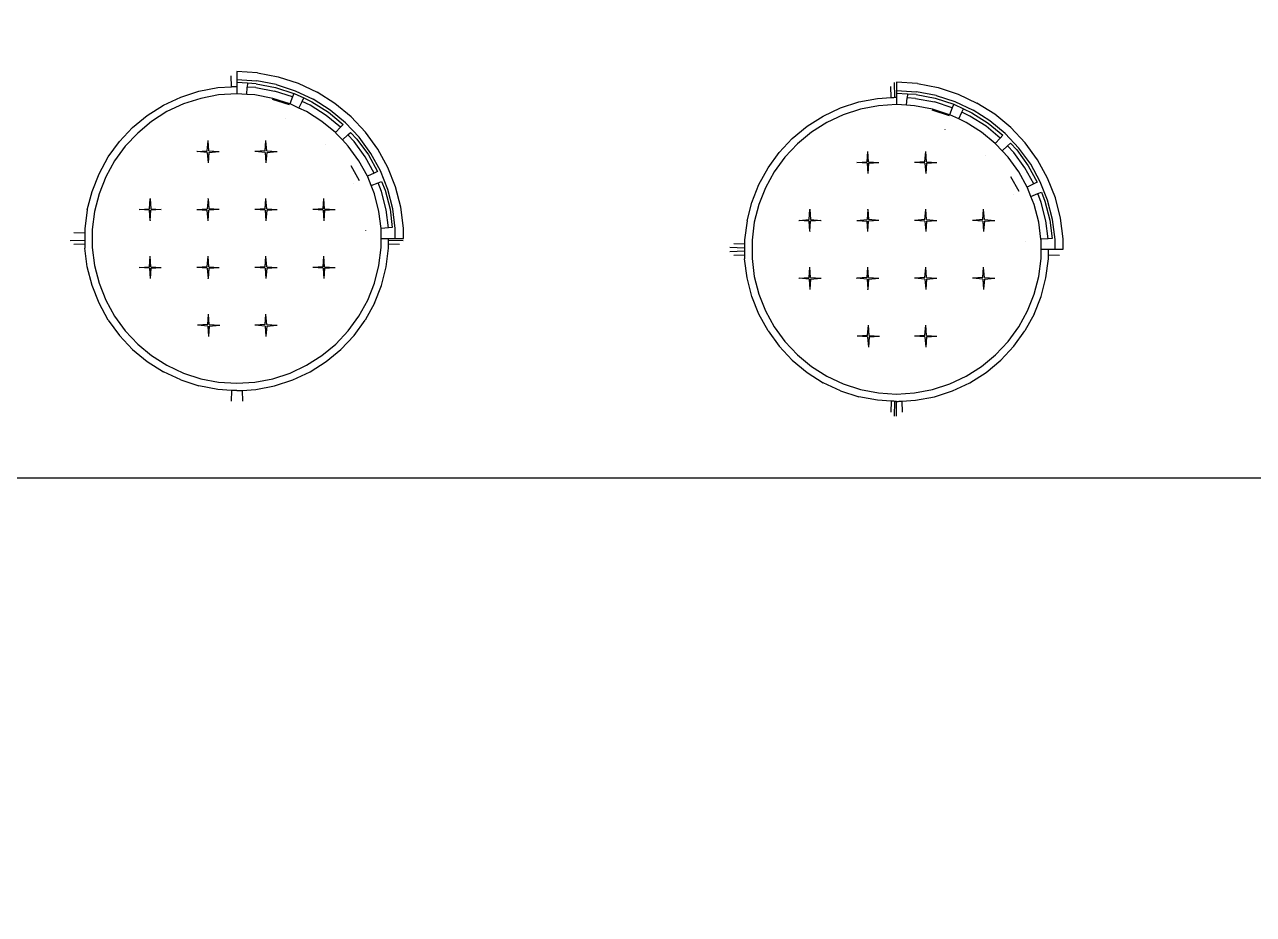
# Model space of a CAD drawing. Header units: millimetres. Extents: x -1966 to 205283, y -140015 to 7000.
# Drawn here: x 44670 to 46325, y -93480 to -92281 of the extents above; entities that cross this region are included whole.
import ezdxf

# ---------------------------------------------------------------- set-up
doc = ezdxf.new("R2010")
doc.units = ezdxf.units.MM
doc.header["$LTSCALE"] = 1000
doc.layers.add('草图平面 01', color=7, linetype='Continuous')

msp = doc.modelspace()

# ---------------------------------------------------------------- hatches: boundary and pattern name
h = msp.add_hatch()
h.set_pattern_fill('ANSI32', color=256)
h.set_pattern_definition([(45, (-49974.1287, -55012.0713), (-3.36759605, 3.36759605), []), (45, (-49971.8836, -55012.0713), (-3.36759605, 3.36759605), [])])
h.paths.add_polyline_path([(42101.7, -88491.4), (35801.7, -88491.4), (35801.7, -91391.4), (36001.7, -91391.4), (36001.7, -90891.4), (36001.7, -88691.4), (42101.7, -88691.4)])
h.paths.add_polyline_path([(35801.7, -94511.6), (35801.7, -94648.8, 0.468176), (39101.7, -99085.9), (40804, -102691.4), (41804, -102691.4), (47201.7, -102691.4), (47201.7, -102591.4), (47201.7, -102491.4), (41025.1, -102491.4), (40929.4, -102491.4), (39301.7, -99091.4), (39301.7, -98091.4), (39101.7, -98091.4), (39101.7, -98885.5, -0.465706), (35992.4, -94711.6), (38101.7, -94711.6), (38101.7, -94511.6), (35995.2, -94511.6), (36001.7, -94011.7), (36001.7, -92291.4), (35801.7, -92291.4)])
h.paths.add_polyline_path([(51051.7, -102491.4), (49201.7, -102491.4), (49201.7, -102691.4), (52001.7, -102691.4), (52001.7, -102291.4), (51801.7, -102291.4), (51801.7, -102491.4)])
h.paths.add_polyline_path([(52001.7, -88491.4), (51601.7, -88491.4), (51601.7, -88691.4), (51801.7, -88691.4), (51801.7, -88891.4), (52001.7, -88891.4)])

# ---------------------------------------------------------------- linework, layer by layer
for p, q in [((44955.4, -92344), (44955.4, -92355)), ((44983.6, -92345.8), (44955.4, -92344)), ((44983.6, -92345.8), (45011.4, -92351.1)), ((44948.3, -92364.5), (44947.8, -92349.8)), ((44955.4, -92355), (44955.4, -92358.9)), ((44955.4, -92355), (44982.3, -92356.7)), ((44970.1, -92359.8), (44955.4, -92358.9)), ((44955.4, -92358.9), (44955.4, -92364)), ((44970.1, -92359.8), (44969.7, -92364.9)), ((44981.8, -92360.5), (44970.1, -92359.8)), ((44981.8, -92360.5), (45007.7, -92365.5)), ((45008.7, -92361.7), (44982.3, -92356.7)), ((45008.7, -92361.7), (45034.2, -92370)), ((45011.4, -92351.1), (45038.3, -92359.8)), ((45038.3, -92359.8), (45063.8, -92371.9)), ((45842, -92378.8), (45841.3, -92359)), ((45844.2, -92358.6), (45844.2, -92369.6)), ((45872.4, -92360.4), (45844.2, -92358.6)), ((45872.4, -92360.4), (45900.1, -92365.7)), ((44856.7, -92389.4), (44880, -92378.4)), ((44880, -92378.4), (44904.5, -92370.5)), ((44904.5, -92370.5), (44929.8, -92365.6)), ((44931, -92375.6), (44907, -92380.2)), ((44929.8, -92365.6), (44948.3, -92364.5)), ((44955.4, -92374), (44931, -92375.6)), ((44948.3, -92364.5), (44948.5, -92364.5)), ((44948.5, -92364.5), (44949.3, -92364.4)), ((44949.3, -92364.4), (44950.4, -92364.3)), ((44950.4, -92364.3), (44951.8, -92364.3)), ((44951.8, -92364.3), (44953.3, -92364.2)), ((44953.3, -92364.2), (44955.4, -92364)), ((44955.4, -92364), (44955.4, -92374)), ((44969, -92374.9), (44955.4, -92374)), ((44969, -92374.9), (44969.7, -92364.9)), ((44979.9, -92375.6), (44969, -92374.9)), ((44981.1, -92365.6), (44969.7, -92364.9)), ((45003.9, -92380.2), (44979.9, -92375.6)), ((44981.1, -92365.6), (45006.4, -92370.5)), ((45030.6, -92378.3), (45006.4, -92370.5)), ((45007.7, -92365.5), (45032.5, -92373.5)), ((45030.6, -92378.3), (45026.9, -92387.6)), ((45032.5, -92373.5), (45030.6, -92378.3)), ((45032.5, -92373.5), (45032.8, -92373.6)), ((45032.8, -92373.6), (45045.7, -92379.7)), ((45034.2, -92370), (45058.6, -92381.5)), ((45087.7, -92387), (45063.8, -92371.9)), ((45818.5, -92380.2), (45837, -92379.1)), ((45837, -92379.1), (45836.5, -92364.4)), ((45837, -92379.1), (45837.3, -92379.1)), ((45837.3, -92379.1), (45838, -92379)), ((45838, -92379), (45839.1, -92378.9)), ((45839.1, -92378.9), (45840.5, -92378.9)), ((45840.5, -92378.9), (45842, -92378.8)), ((45842, -92378.8), (45844.2, -92378.6)), ((45844.2, -92369.6), (45844.2, -92373.5)), ((45844.2, -92369.6), (45871, -92371.3)), ((45858.8, -92374.4), (45844.2, -92373.5)), ((45844.2, -92373.5), (45844.2, -92378.6)), ((45844.2, -92378.6), (45844.2, -92388.6)), ((45858.8, -92374.4), (45858.4, -92379.5)), ((45870.5, -92375.1), (45858.8, -92374.4)), ((45870.5, -92375.1), (45896.4, -92380.1)), ((45897.4, -92376.3), (45871, -92371.3)), ((45897.4, -92376.3), (45922.9, -92384.6)), ((45900.1, -92365.7), (45927, -92374.4)), ((45927, -92374.4), (45952.5, -92386.5)), ((44835, -92403.2), (44856.7, -92389.4)), ((44883.7, -92387.7), (44861.5, -92398.1)), ((44907, -92380.2), (44883.7, -92387.7)), ((45026.7, -92389.1), (45003.6, -92381.6)), ((45026.9, -92387.6), (45003.9, -92380.2)), ((45027.2, -92387.7), (45026.9, -92387.6)), ((45039.2, -92393.4), (45027.2, -92387.7)), ((45039.2, -92393.4), (45043.5, -92384.4)), ((45049.4, -92398.1), (45039.2, -92393.4)), ((45043.5, -92384.4), (45045.7, -92379.7)), ((45054.2, -92389.4), (45043.5, -92384.4)), ((45045.7, -92379.7), (45056.7, -92384.9)), ((45075.9, -92403.2), (45054.2, -92389.4)), ((45056.7, -92384.9), (45079, -92399)), ((45081.2, -92395.9), (45058.6, -92381.5)), ((45109.5, -92405), (45087.7, -92387)), ((45745.4, -92404), (45768.7, -92393)), ((45768.7, -92393), (45793.2, -92385.1)), ((45795.7, -92394.7), (45772.4, -92402.3)), ((45793.2, -92385.1), (45818.5, -92380.2)), ((45819.7, -92390.2), (45795.7, -92394.7)), ((45844.2, -92388.6), (45819.7, -92390.2)), ((45857.7, -92389.5), (45844.2, -92388.6)), ((45857.7, -92389.5), (45858.4, -92379.5)), ((45868.6, -92390.2), (45857.7, -92389.5)), ((45869.8, -92380.2), (45858.4, -92379.5)), ((45892.6, -92394.7), (45868.6, -92390.2)), ((45869.8, -92380.2), (45895.1, -92385.1)), ((45915.6, -92402.2), (45892.6, -92394.7)), ((45919.3, -92392.9), (45895.1, -92385.1)), ((45896.4, -92380.1), (45921.2, -92388.1)), ((45919.3, -92392.9), (45915.6, -92402.2)), ((45921.2, -92388.1), (45919.3, -92392.9)), ((45921.2, -92388.1), (45921.5, -92388.2)), ((45921.5, -92388.2), (45934.4, -92394.3)), ((45922.9, -92384.6), (45947.3, -92396.1)), ((45932.2, -92399), (45934.4, -92394.3)), ((45934.4, -92394.3), (45945.4, -92399.5)), ((45976.4, -92401.6), (45952.5, -92386.5)), ((44815.1, -92419.6), (44835, -92403.2)), ((44840.8, -92411.3), (44822, -92426.9)), ((44861.5, -92398.1), (44840.8, -92411.3)), ((45020.5, -92407.3), (45020.5, -92407.4)), ((45070.1, -92411.3), (45049.4, -92398.1)), ((45088.4, -92426.4), (45070.1, -92411.3)), ((45095.2, -92419.1), (45075.9, -92403.2)), ((45079, -92399), (45098.7, -92415.4)), ((45102, -92413), (45081.2, -92395.9)), ((45128.8, -92425.6), (45109.5, -92405)), ((45723.7, -92417.8), (45745.4, -92404)), ((45772.4, -92402.3), (45750.2, -92412.7)), ((45915.4, -92403.7), (45892.3, -92396.2)), ((45915.9, -92402.3), (45915.6, -92402.2)), ((45927.9, -92408), (45915.9, -92402.3)), ((45927.9, -92408), (45932.2, -92399)), ((45938.1, -92412.7), (45927.9, -92408)), ((45942.9, -92404), (45932.2, -92399)), ((45964.7, -92417.8), (45942.9, -92404)), ((45945.4, -92399.5), (45967.7, -92413.6)), ((45970, -92410.5), (45947.3, -92396.1)), ((45990.7, -92427.6), (45970, -92410.5)), ((45998.2, -92419.6), (45976.4, -92401.6)), ((44797.5, -92438.4), (44815.1, -92419.6)), ((44822, -92426.9), (44805.2, -92444.7)), ((45095.2, -92419.1), (45088.4, -92426.4)), ((45088.9, -92426.9), (45088.4, -92426.4)), ((45097.8, -92436.3), (45088.9, -92426.9)), ((45098.7, -92415.4), (45095.2, -92419.1)), ((45120.4, -92432.6), (45102, -92413)), ((45105.1, -92429.5), (45108.8, -92426)), ((45108.8, -92426), (45117.4, -92435.1)), ((45145.4, -92448.5), (45128.8, -92425.6)), ((45703.8, -92434.2), (45723.7, -92417.8)), ((45729.5, -92425.9), (45710.7, -92441.5)), ((45750.2, -92412.7), (45729.5, -92425.9)), ((45909.2, -92421.9), (45909.2, -92422)), ((45958.8, -92425.9), (45938.1, -92412.7)), ((45977.1, -92441), (45958.8, -92425.9)), ((45983.9, -92433.7), (45964.7, -92417.8)), ((45967.7, -92413.6), (45987.4, -92430)), ((46009.1, -92447.2), (45990.7, -92427.6)), ((46017.5, -92440.2), (45998.2, -92419.6)), ((44782.4, -92459.2), (44797.5, -92438.4)), ((44805.2, -92444.7), (44790.8, -92464.5)), ((44915.8, -92451), (44916.8, -92437.4)), ((44916.8, -92437.4), (44916.8, -92437)), ((44917.8, -92451), (44916.8, -92437.4)), ((44993.8, -92451), (44994.8, -92437.4)), ((44994.8, -92437.4), (44994.8, -92437)), ((44995.8, -92451), (44994.8, -92437.4)), ((45075.2, -92442.4), (45075.1, -92442.5)), ((45097.8, -92436.3), (45105.1, -92429.5)), ((45105.7, -92444.7), (45097.8, -92436.3)), ((45113.4, -92438.4), (45105.1, -92429.5)), ((45120.1, -92464.5), (45105.7, -92444.7)), ((45128.5, -92459.2), (45113.4, -92438.4)), ((45117.4, -92435.1), (45132.9, -92456.4)), ((45136.2, -92454.3), (45120.4, -92432.6)), ((45686.2, -92453), (45703.8, -92434.2)), ((45710.7, -92441.5), (45693.9, -92459.3)), ((45983.9, -92433.7), (45977.1, -92441)), ((45977.6, -92441.5), (45977.1, -92441)), ((45986.5, -92450.9), (45977.6, -92441.5)), ((45987.4, -92430), (45983.9, -92433.7)), ((45986.5, -92450.9), (45993.8, -92444.1)), ((45993.8, -92444.1), (45997.5, -92440.6)), ((46002.1, -92453), (45993.8, -92444.1)), ((45997.5, -92440.6), (46006.1, -92449.7)), ((46034.1, -92463.1), (46017.5, -92440.2)), ((44770, -92481.7), (44782.4, -92459.2)), ((44902.2, -92452), (44901.8, -92452)), ((44902.2, -92452), (44915.8, -92451)), ((44915.8, -92453), (44902.2, -92452)), ((44915.8, -92453), (44916.8, -92467)), ((44917.8, -92453), (44916.8, -92467)), ((44917.8, -92451), (44931.5, -92452)), ((44917.8, -92453), (44931.5, -92452)), ((44931.5, -92452), (44931.8, -92452)), ((44980.2, -92452), (44979.8, -92452)), ((44993.8, -92451), (44980.2, -92452)), ((44993.8, -92453), (44980.2, -92452)), ((44993.8, -92453), (44994.8, -92466.7)), ((44995.8, -92453), (44994.8, -92466.7)), ((44995.8, -92451), (45009.5, -92452)), ((44995.8, -92453), (45009.5, -92452)), ((45009.5, -92452), (45009.8, -92452)), ((45140.4, -92480.8), (45128.5, -92459.2)), ((45132.9, -92456.4), (45145.1, -92478.6)), ((45149.1, -92477.9), (45136.2, -92454.3)), ((45159, -92473.2), (45145.4, -92448.5)), ((45671.1, -92473.8), (45686.2, -92453)), ((45693.9, -92459.3), (45679.5, -92479.1)), ((45804.5, -92465.6), (45805.5, -92452)), ((45805.5, -92452), (45805.5, -92451.6)), ((45806.5, -92465.6), (45805.5, -92452)), ((45882.5, -92465.6), (45883.5, -92452)), ((45883.5, -92452), (45883.5, -92451.6)), ((45884.5, -92465.6), (45883.5, -92452)), ((45963.9, -92457), (45963.9, -92457.1)), ((45994.4, -92459.3), (45986.5, -92450.9)), ((46008.8, -92479.1), (45994.4, -92459.3)), ((46017.2, -92473.8), (46002.1, -92453)), ((46006.1, -92449.7), (46021.6, -92471)), ((46024.9, -92468.9), (46009.1, -92447.2)), ((44790.8, -92464.5), (44779, -92486)), ((44994.8, -92466.7), (44994.8, -92467)), ((45120.7, -92491.3), (45109.6, -92471.2)), ((45131.4, -92485.1), (45120.1, -92464.5)), ((45159, -92502.9), (45149.1, -92477.9)), ((45169.4, -92499.5), (45159, -92473.2)), ((45658.7, -92496.3), (45671.1, -92473.8)), ((45790.9, -92466.6), (45790.5, -92466.6)), ((45790.9, -92466.6), (45804.5, -92465.6)), ((45804.5, -92467.6), (45790.9, -92466.6)), ((45804.5, -92467.6), (45805.5, -92481.6)), ((45806.5, -92467.6), (45805.5, -92481.6)), ((45806.5, -92465.6), (45820.2, -92466.6)), ((45806.5, -92467.6), (45820.2, -92466.6)), ((45820.2, -92466.6), (45820.5, -92466.6)), ((45868.9, -92466.6), (45868.5, -92466.6)), ((45882.5, -92465.6), (45868.9, -92466.6)), ((45882.5, -92467.6), (45868.9, -92466.6)), ((45882.5, -92467.6), (45883.5, -92481.3)), ((45884.5, -92467.6), (45883.5, -92481.3)), ((45884.5, -92465.6), (45898.2, -92466.6)), ((45884.5, -92467.6), (45898.2, -92466.6)), ((45898.2, -92466.6), (45898.5, -92466.6)), ((46029.1, -92495.4), (46017.2, -92473.8)), ((46021.6, -92471), (46033.8, -92493.2)), ((46037.8, -92492.5), (46024.9, -92468.9)), ((46047.7, -92487.8), (46034.1, -92463.1)), ((44760.5, -92505.7), (44770, -92481.7)), ((44779, -92486), (44770, -92508.8)), ((45113.2, -92495.1), (45113.2, -92495.1)), ((45140.4, -92480.8), (45131.4, -92485.1)), ((45131.9, -92486), (45131.4, -92485.1)), ((45136.5, -92497.7), (45131.9, -92486)), ((45136.5, -92497.7), (45145.8, -92494)), ((45145.1, -92478.6), (45140.4, -92480.8)), ((45145.8, -92494), (45150.6, -92492.2)), ((45150.4, -92505.7), (45145.8, -92494)), ((45150.6, -92492.2), (45155.3, -92504.1)), ((45679.5, -92479.1), (45667.7, -92500.6)), ((45883.5, -92481.3), (45883.5, -92481.6)), ((46009.4, -92505.9), (45998.3, -92485.8)), ((46020.1, -92499.7), (46008.8, -92479.1)), ((46033.8, -92493.2), (46029.1, -92495.4)), ((46047.7, -92517.5), (46037.8, -92492.5)), ((46058.1, -92514.1), (46047.7, -92487.8)), ((44754.1, -92530.6), (44760.5, -92505.7)), ((44770, -92508.8), (44763.9, -92532.5)), ((45140.9, -92508.8), (45136.5, -92497.7)), ((45147, -92532.5), (45140.9, -92508.8)), ((45156.8, -92530.6), (45150.4, -92505.7)), ((45155.3, -92504.1), (45161.9, -92529.6)), ((45165.7, -92528.9), (45159, -92502.9)), ((45176.5, -92526.9), (45169.4, -92499.5)), ((45649.2, -92520.3), (45658.7, -92496.3)), ((45667.7, -92500.6), (45658.7, -92523.4)), ((46001.9, -92509.7), (46001.9, -92509.7)), ((46029.1, -92495.4), (46020.1, -92499.7)), ((46020.6, -92500.6), (46020.1, -92499.7)), ((46025.2, -92512.3), (46020.6, -92500.6)), ((46025.2, -92512.3), (46034.5, -92508.6)), ((46034.5, -92508.6), (46039.3, -92506.8)), ((46039.1, -92520.3), (46034.5, -92508.6)), ((46039.3, -92506.8), (46044, -92518.7)), ((44837.8, -92529), (44838.8, -92515.4)), ((44838.8, -92515), (44838.8, -92515.4)), ((44838.8, -92515.4), (44839.8, -92529)), ((44916.8, -92515.4), (44915.8, -92529)), ((44916.8, -92515.4), (44916.8, -92515)), ((44916.8, -92515.4), (44917.8, -92529)), ((44993.8, -92529), (44994.8, -92515.4)), ((44994.8, -92515.4), (44994.8, -92515)), ((44995.8, -92529), (44994.8, -92515.4)), ((45071.8, -92529), (45072.8, -92515.4)), ((45072.8, -92515.4), (45072.8, -92515)), ((45073.8, -92529), (45072.8, -92515.4)), ((45180, -92554.9), (45176.5, -92526.9)), ((45642.8, -92545.2), (45649.2, -92520.3)), ((45658.7, -92523.4), (45652.6, -92547.1)), ((46029.6, -92523.4), (46025.2, -92512.3)), ((46035.7, -92547.1), (46029.6, -92523.4)), ((46045.5, -92545.2), (46039.1, -92520.3)), ((46044, -92518.7), (46050.6, -92544.2)), ((46054.4, -92543.5), (46047.7, -92517.5)), ((46065.2, -92541.5), (46058.1, -92514.1)), ((44754.1, -92530.6), (44750.9, -92556.2)), ((44763.9, -92532.5), (44760.8, -92556.8)), ((44823.8, -92530), (44824.2, -92530)), ((44824.2, -92530), (44837.8, -92529)), ((44837.8, -92531), (44824.2, -92530)), ((44838.8, -92544.7), (44837.8, -92531)), ((44838.8, -92544.7), (44839.8, -92531)), ((44838.8, -92544.7), (44838.8, -92545)), ((44839.8, -92529), (44853.5, -92530)), ((44853.5, -92530), (44839.8, -92531)), ((44853.5, -92530), (44853.8, -92530)), ((44901.8, -92530), (44902.2, -92530)), ((44902.2, -92530), (44915.8, -92529)), ((44902.2, -92530), (44915.8, -92531)), ((44916.8, -92544.7), (44915.8, -92531)), ((44916.8, -92544.7), (44917.8, -92531)), ((44916.8, -92545), (44916.8, -92544.7)), ((44931.5, -92530), (44917.8, -92529)), ((44931.5, -92530), (44917.8, -92531)), ((44931.8, -92530), (44931.5, -92530)), ((44980.2, -92530), (44979.8, -92530)), ((44993.8, -92529), (44980.2, -92530)), ((44993.8, -92531), (44980.2, -92530)), ((44993.8, -92531), (44994.8, -92544.7)), ((44995.8, -92531), (44994.8, -92544.7)), ((44994.8, -92544.7), (44994.8, -92545)), ((44995.8, -92529), (45009.5, -92530)), ((44995.8, -92531), (45009.5, -92530)), ((45009.5, -92530), (45009.8, -92530)), ((45058.2, -92530), (45057.8, -92530)), ((45071.8, -92529), (45058.2, -92530)), ((45071.8, -92531), (45058.2, -92530)), ((45071.8, -92531), (45072.8, -92544.7)), ((45073.8, -92531), (45072.8, -92544.7)), ((45072.8, -92544.7), (45072.8, -92545)), ((45073.8, -92529), (45087.5, -92530)), ((45073.8, -92531), (45087.5, -92530)), ((45087.5, -92530), (45087.8, -92530)), ((45149.9, -92555.4), (45147, -92532.5)), ((45159.9, -92554.7), (45156.8, -92530.6)), ((45161.9, -92529.6), (45165, -92554.4)), ((45169, -92555.6), (45165.7, -92528.9)), ((45712.5, -92544.6), (45712.9, -92544.6)), ((45712.9, -92544.6), (45726.5, -92543.6)), ((45726.5, -92545.6), (45712.9, -92544.6)), ((45726.5, -92543.6), (45727.5, -92530)), ((45727.5, -92529.6), (45727.5, -92530)), ((45727.5, -92530), (45728.5, -92543.6)), ((45728.5, -92543.6), (45742.2, -92544.6)), ((45742.2, -92544.6), (45728.5, -92545.6)), ((45742.2, -92544.6), (45742.5, -92544.6)), ((45790.5, -92544.6), (45790.9, -92544.6)), ((45790.9, -92544.6), (45804.5, -92543.6)), ((45790.9, -92544.6), (45804.5, -92545.6)), ((45805.5, -92530), (45804.5, -92543.6)), ((45805.5, -92530), (45805.5, -92529.6)), ((45805.5, -92530), (45806.5, -92543.6)), ((45820.2, -92544.6), (45806.5, -92543.6)), ((45820.2, -92544.6), (45806.5, -92545.6)), ((45820.5, -92544.6), (45820.2, -92544.6)), ((45868.9, -92544.6), (45868.5, -92544.6)), ((45882.5, -92543.6), (45868.9, -92544.6)), ((45882.5, -92545.6), (45868.9, -92544.6)), ((45882.5, -92543.6), (45883.5, -92530)), ((45883.5, -92530), (45883.5, -92529.6)), ((45884.5, -92543.6), (45883.5, -92530)), ((45884.5, -92543.6), (45898.2, -92544.6)), ((45884.5, -92545.6), (45898.2, -92544.6)), ((45898.2, -92544.6), (45898.5, -92544.6)), ((45946.9, -92544.6), (45946.5, -92544.6)), ((45960.5, -92543.6), (45946.9, -92544.6)), ((45960.5, -92545.6), (45946.9, -92544.6)), ((45960.5, -92543.6), (45961.5, -92530)), ((45961.5, -92530), (45961.5, -92529.6)), ((45962.5, -92543.6), (45961.5, -92530)), ((45962.5, -92543.6), (45976.2, -92544.6)), ((45962.5, -92545.6), (45976.2, -92544.6)), ((45976.2, -92544.6), (45976.5, -92544.6)), ((46050.6, -92544.2), (46053.7, -92569)), ((46057.8, -92570.2), (46054.4, -92543.5)), ((46068.7, -92569.5), (46065.2, -92541.5)), ((44750.9, -92556.2), (44750.9, -92561.9)), ((44760.8, -92556.8), (44760.8, -92581.3)), ((45129.3, -92558.1), (45129.3, -92558)), ((45159.9, -92554.7), (45149.9, -92555.4)), ((45150.1, -92556.8), (45149.9, -92555.4)), ((45150.1, -92569), (45150.1, -92556.8)), ((45165, -92554.4), (45159.9, -92554.7)), ((45169, -92569), (45169, -92555.6)), ((45180, -92569), (45180, -92554.9)), ((45642.8, -92545.2), (45639.6, -92570.8)), ((45652.6, -92547.1), (45649.5, -92571.4)), ((45727.5, -92559.3), (45726.5, -92545.6)), ((45727.5, -92559.3), (45728.5, -92545.6)), ((45727.5, -92559.3), (45727.5, -92559.6)), ((45805.5, -92559.3), (45804.5, -92545.6)), ((45805.5, -92559.3), (45806.5, -92545.6)), ((45805.5, -92559.6), (45805.5, -92559.3)), ((45882.5, -92545.6), (45883.5, -92559.3)), ((45884.5, -92545.6), (45883.5, -92559.3)), ((45883.5, -92559.3), (45883.5, -92559.6)), ((45960.5, -92545.6), (45961.5, -92559.3)), ((45962.5, -92545.6), (45961.5, -92559.3)), ((45961.5, -92559.3), (45961.5, -92559.6)), ((46038.6, -92570), (46035.7, -92547.1)), ((46048.6, -92569.3), (46045.5, -92545.2)), ((44731.1, -92571.9), (44750.9, -92571.2)), ((44750.9, -92561.9), (44736.2, -92561.4)), ((44736.2, -92576.7), (44750.9, -92576.2)), ((44750.9, -92561.9), (44750.9, -92562.1)), ((44750.9, -92562.1), (44750.9, -92562.8)), ((44750.9, -92562.8), (44750.9, -92563.9)), ((44750.9, -92563.9), (44750.9, -92565.3)), ((44750.9, -92565.3), (44750.9, -92566.9)), ((44750.9, -92566.9), (44750.9, -92571.2)), ((44750.9, -92571.2), (44750.9, -92572.7)), ((44750.9, -92572.7), (44750.9, -92574.1)), ((44750.9, -92574.1), (44750.9, -92575.2)), ((44750.9, -92575.2), (44750.9, -92575.9)), ((44750.9, -92575.9), (44750.9, -92576.2)), ((44750.9, -92576.2), (44750.9, -92581.9)), ((45150.1, -92569), (45160, -92569)), ((45150.1, -92581.3), (45150.1, -92569)), ((45160, -92569), (45169, -92569)), ((45160, -92571.2), (45160, -92569)), ((45160, -92572.7), (45160, -92571.2)), ((45160, -92571.2), (45179.8, -92571.9)), ((45160, -92574.1), (45160, -92572.7)), ((45160, -92575.2), (45160, -92574.1)), ((45160, -92575.9), (45160, -92575.2)), ((45160, -92576.2), (45160, -92575.9)), ((45160, -92581.9), (45160, -92576.2)), ((45160, -92576.2), (45174.7, -92576.7)), ((45169, -92569), (45180, -92569)), ((45639.6, -92576.5), (45624.9, -92576)), ((45639.6, -92570.8), (45639.6, -92576.5)), ((45639.6, -92576.5), (45639.6, -92576.7)), ((45639.6, -92576.7), (45639.6, -92577.4)), ((45639.6, -92577.4), (45639.6, -92578.5)), ((45649.5, -92571.4), (45649.5, -92595.9)), ((46018, -92572.7), (46018, -92572.6)), ((46048.6, -92569.3), (46038.6, -92570)), ((46038.8, -92571.4), (46038.6, -92570)), ((46038.8, -92583.6), (46038.8, -92571.4)), ((46053.7, -92569), (46048.6, -92569.3)), ((46057.8, -92583.6), (46057.8, -92570.2)), ((46068.7, -92583.6), (46068.7, -92569.5)), ((44754.1, -92607.4), (44750.9, -92581.9)), ((44760.8, -92581.3), (44763.9, -92605.6)), ((44837.8, -92607), (44838.8, -92593.4)), ((44838.8, -92593.4), (44838.8, -92593)), ((44839.8, -92607), (44838.8, -92593.4)), ((44915.8, -92607), (44916.8, -92593.4)), ((44916.8, -92593.4), (44916.8, -92593)), ((44917.8, -92607), (44916.8, -92593.4)), ((44993.8, -92607), (44994.8, -92593.4)), ((44994.8, -92593.4), (44994.8, -92593)), ((44995.8, -92607), (44994.8, -92593.4)), ((45071.8, -92607), (45072.8, -92593.4)), ((45072.8, -92593.4), (45072.8, -92593)), ((45073.8, -92607), (45072.8, -92593.4)), ((45147, -92605.6), (45150.1, -92581.3)), ((45156.8, -92607.4), (45160, -92581.9)), ((45619.8, -92580.8), (45639.6, -92581.5)), ((45619.8, -92586.5), (45639.6, -92585.8)), ((45624.9, -92591.3), (45639.6, -92590.8)), ((45639.6, -92578.5), (45639.6, -92579.9)), ((45639.6, -92579.9), (45639.6, -92581.5)), ((45639.6, -92581.5), (45639.6, -92585.8)), ((45639.6, -92585.8), (45639.6, -92587.3)), ((45639.6, -92587.3), (45639.6, -92588.7)), ((45639.6, -92588.7), (45639.6, -92589.8)), ((45639.6, -92589.8), (45639.6, -92590.5)), ((45639.6, -92590.5), (45639.6, -92590.8)), ((45639.6, -92590.8), (45639.6, -92596.5)), ((46038.8, -92583.6), (46048.8, -92583.6)), ((46038.8, -92595.9), (46038.8, -92583.6)), ((46048.8, -92583.6), (46057.8, -92583.6)), ((46048.8, -92585.8), (46048.8, -92583.6)), ((46048.8, -92587.3), (46048.8, -92585.8)), ((46048.8, -92588.7), (46048.8, -92587.3)), ((46048.8, -92589.8), (46048.8, -92588.7)), ((46048.8, -92590.5), (46048.8, -92589.8)), ((46048.8, -92590.8), (46048.8, -92590.5)), ((46048.8, -92596.5), (46048.8, -92590.8)), ((46048.8, -92590.8), (46063.5, -92591.3)), ((46057.8, -92583.6), (46068.7, -92583.6)), ((44760.5, -92632.4), (44754.1, -92607.4)), ((44763.9, -92605.6), (44770, -92629.3)), ((44823.8, -92608), (44824.2, -92608)), ((44824.2, -92608), (44837.8, -92607)), ((44837.8, -92609), (44824.2, -92608)), ((44837.8, -92609), (44838.8, -92622.7)), ((44839.8, -92609), (44838.8, -92622.7)), ((44839.8, -92607), (44853.5, -92608)), ((44839.8, -92609), (44853.5, -92608)), ((44853.5, -92608), (44853.8, -92608)), ((44901.5, -92608), (44901.8, -92608)), ((44902.2, -92608), (44901.8, -92608)), ((44915.8, -92607), (44902.2, -92608)), ((44915.8, -92609), (44902.2, -92608)), ((44915.8, -92609), (44916.8, -92622.7)), ((44917.8, -92609), (44916.8, -92622.7)), ((44917.8, -92607), (44931.5, -92608)), ((44917.8, -92609), (44931.5, -92608)), ((44931.5, -92608), (44931.8, -92608)), ((44980.2, -92608), (44979.8, -92608)), ((44993.8, -92607), (44980.2, -92608)), ((44993.8, -92609), (44980.2, -92608)), ((44993.8, -92609), (44994.8, -92622.7)), ((44995.8, -92609), (44994.8, -92622.7)), ((44995.8, -92607), (45009.5, -92608)), ((44995.8, -92609), (45009.5, -92608)), ((45009.5, -92608), (45009.8, -92608)), ((45058.2, -92608), (45057.8, -92608)), ((45071.8, -92607), (45058.2, -92608)), ((45071.8, -92609), (45058.2, -92608)), ((45071.8, -92609), (45072.8, -92622.7)), ((45073.8, -92609), (45072.8, -92622.7)), ((45073.8, -92607), (45087.5, -92608)), ((45073.8, -92609), (45087.5, -92608)), ((45087.5, -92608), (45087.8, -92608)), ((45140.9, -92629.3), (45147, -92605.6)), ((45150.4, -92632.4), (45156.8, -92607.4)), ((45642.8, -92622), (45639.6, -92596.5)), ((45649.5, -92595.9), (45652.6, -92620.2)), ((45726.5, -92621.6), (45727.5, -92608)), ((45727.5, -92608), (45727.5, -92607.6)), ((45728.5, -92621.6), (45727.5, -92608)), ((45804.5, -92621.6), (45805.5, -92608)), ((45805.5, -92608), (45805.5, -92607.6)), ((45806.5, -92621.6), (45805.5, -92608)), ((45882.5, -92621.6), (45883.5, -92608)), ((45883.5, -92608), (45883.5, -92607.6)), ((45884.5, -92621.6), (45883.5, -92608)), ((45960.5, -92621.6), (45961.5, -92608)), ((45961.5, -92608), (45961.5, -92607.6)), ((45962.5, -92621.6), (45961.5, -92608)), ((46035.7, -92620.2), (46038.8, -92595.9)), ((46045.5, -92622), (46048.8, -92596.5)), ((44838.8, -92622.7), (44838.8, -92623)), ((44916.8, -92622.7), (44916.8, -92623)), ((44916.8, -92623.4), (44916.8, -92623)), ((44994.8, -92622.7), (44994.8, -92623)), ((45072.8, -92622.7), (45072.8, -92623)), ((45649.2, -92647), (45642.8, -92622)), ((45652.6, -92620.2), (45658.7, -92643.9)), ((45712.5, -92622.6), (45712.9, -92622.6)), ((45712.9, -92622.6), (45726.5, -92621.6)), ((45726.5, -92623.6), (45712.9, -92622.6)), ((45726.5, -92623.6), (45727.5, -92637.3)), ((45728.5, -92623.6), (45727.5, -92637.3)), ((45728.5, -92621.6), (45742.2, -92622.6)), ((45728.5, -92623.6), (45742.2, -92622.6)), ((45742.2, -92622.6), (45742.5, -92622.6)), ((45790.2, -92622.6), (45790.5, -92622.6)), ((45790.9, -92622.6), (45790.5, -92622.6)), ((45804.5, -92621.6), (45790.9, -92622.6)), ((45804.5, -92623.6), (45790.9, -92622.6)), ((45804.5, -92623.6), (45805.5, -92637.3)), ((45806.5, -92623.6), (45805.5, -92637.3)), ((45806.5, -92621.6), (45820.2, -92622.6)), ((45806.5, -92623.6), (45820.2, -92622.6)), ((45820.2, -92622.6), (45820.5, -92622.6)), ((45868.9, -92622.6), (45868.5, -92622.6)), ((45882.5, -92621.6), (45868.9, -92622.6)), ((45882.5, -92623.6), (45868.9, -92622.6)), ((45882.5, -92623.6), (45883.5, -92637.3)), ((45884.5, -92623.6), (45883.5, -92637.3)), ((45884.5, -92621.6), (45898.2, -92622.6)), ((45884.5, -92623.6), (45898.2, -92622.6)), ((45898.2, -92622.6), (45898.5, -92622.6)), ((45946.9, -92622.6), (45946.5, -92622.6)), ((45960.5, -92621.6), (45946.9, -92622.6)), ((45960.5, -92623.6), (45946.9, -92622.6)), ((45960.5, -92623.6), (45961.5, -92637.3)), ((45962.5, -92623.6), (45961.5, -92637.3)), ((45962.5, -92621.6), (45976.2, -92622.6)), ((45962.5, -92623.6), (45976.2, -92622.6)), ((45976.2, -92622.6), (45976.5, -92622.6)), ((46029.6, -92643.9), (46035.7, -92620.2)), ((46039.1, -92647), (46045.5, -92622)), ((44770, -92656.3), (44760.5, -92632.4)), ((44770, -92629.3), (44779, -92652.1)), ((45131.9, -92652.1), (45140.9, -92629.3)), ((45140.9, -92656.3), (45150.4, -92632.4)), ((45658.7, -92643.9), (45667.7, -92666.6)), ((45727.5, -92637.3), (45727.5, -92637.6)), ((45805.5, -92637.3), (45805.5, -92637.6)), ((45805.5, -92638), (45805.5, -92637.6)), ((45883.5, -92637.3), (45883.5, -92637.6)), ((45961.5, -92637.3), (45961.5, -92637.6)), ((46020.6, -92666.6), (46029.6, -92643.9)), ((44782.4, -92678.9), (44770, -92656.3)), ((44779, -92652.1), (44790.8, -92673.5)), ((45120.1, -92673.5), (45131.9, -92652.1)), ((45140.9, -92656.3), (45128.5, -92678.9)), ((45658.7, -92670.9), (45649.2, -92647)), ((46029.6, -92670.9), (46039.1, -92647)), ((44790.8, -92673.5), (44805.2, -92693.3)), ((44916.5, -92685), (44917.5, -92671.4)), ((44917.5, -92671.4), (44917.5, -92671)), ((44918.5, -92685), (44917.5, -92671.4)), ((44993.8, -92685), (44994.8, -92671.4)), ((44994.8, -92671.4), (44994.8, -92671)), ((44995.8, -92685), (44994.8, -92671.4)), ((45105.7, -92693.3), (45120.1, -92673.5)), ((45671.1, -92693.5), (45658.7, -92670.9)), ((45667.7, -92666.6), (45679.5, -92688.1)), ((46008.8, -92688.1), (46020.6, -92666.6)), ((46029.6, -92670.9), (46017.2, -92693.5)), ((44782.4, -92678.9), (44797.5, -92699.7)), ((44805.2, -92693.3), (44822, -92711.2)), ((44902.9, -92686), (44902.5, -92686)), ((44916.5, -92685), (44902.9, -92686)), ((44916.5, -92687), (44902.9, -92686)), ((44916.5, -92687), (44917.5, -92700.7)), ((44918.5, -92687), (44917.5, -92700.7)), ((44918.5, -92685), (44932.2, -92686)), ((44918.5, -92687), (44932.2, -92686)), ((44932.2, -92686), (44932.5, -92686)), ((44980.2, -92686), (44979.8, -92686)), ((44993.8, -92685), (44980.2, -92686)), ((44993.8, -92687), (44980.2, -92686)), ((44993.8, -92687), (44994.8, -92700.7)), ((44995.8, -92687), (44994.8, -92700.7)), ((44995.8, -92685), (45009.5, -92686)), ((44995.8, -92687), (45009.5, -92686)), ((45009.5, -92686), (45009.8, -92686)), ((45088.9, -92711.2), (45105.7, -92693.3)), ((45113.4, -92699.7), (45128.5, -92678.9)), ((45671.1, -92693.5), (45686.2, -92714.3)), ((45679.5, -92688.1), (45693.9, -92707.9)), ((45805.2, -92699.6), (45806.2, -92686)), ((45806.2, -92686), (45806.2, -92685.6)), ((45807.2, -92699.6), (45806.2, -92686)), ((45882.5, -92699.6), (45883.5, -92686)), ((45883.5, -92686), (45883.5, -92685.6)), ((45884.5, -92699.6), (45883.5, -92686)), ((45994.4, -92707.9), (46008.8, -92688.1)), ((46002.1, -92714.3), (46017.2, -92693.5)), ((44815.1, -92718.5), (44797.5, -92699.7)), ((44917.5, -92700.7), (44917.5, -92701)), ((44994.8, -92700.7), (44994.8, -92701)), ((45095.8, -92718.5), (45113.4, -92699.7)), ((45693.9, -92707.9), (45710.7, -92725.8)), ((45791.6, -92700.6), (45791.2, -92700.6)), ((45805.2, -92699.6), (45791.6, -92700.6)), ((45805.2, -92701.6), (45791.6, -92700.6)), ((45805.2, -92701.6), (45806.2, -92715.3)), ((45807.2, -92701.6), (45806.2, -92715.3)), ((45807.2, -92699.6), (45820.9, -92700.6)), ((45807.2, -92701.6), (45820.9, -92700.6)), ((45820.9, -92700.6), (45821.2, -92700.6)), ((45868.9, -92700.6), (45868.5, -92700.6)), ((45882.5, -92699.6), (45868.9, -92700.6)), ((45882.5, -92701.6), (45868.9, -92700.6)), ((45882.5, -92701.6), (45883.5, -92715.3)), ((45884.5, -92701.6), (45883.5, -92715.3)), ((45884.5, -92699.6), (45898.2, -92700.6)), ((45884.5, -92701.6), (45898.2, -92700.6)), ((45898.2, -92700.6), (45898.5, -92700.6)), ((45977.6, -92725.8), (45994.4, -92707.9)), ((44815.1, -92718.5), (44835, -92734.9)), ((44822, -92711.2), (44840.8, -92726.8)), ((44840.8, -92726.8), (44861.5, -92739.9)), ((45049.4, -92739.9), (45070.1, -92726.8)), ((45070.1, -92726.8), (45088.9, -92711.2)), ((45075.9, -92734.9), (45095.8, -92718.5)), ((45703.8, -92733.1), (45686.2, -92714.3)), ((45710.7, -92725.8), (45729.5, -92741.4)), ((45806.2, -92715.3), (45806.2, -92715.6)), ((45883.5, -92715.3), (45883.5, -92715.6)), ((45958.8, -92741.4), (45977.6, -92725.8)), ((45984.5, -92733.1), (46002.1, -92714.3)), ((44835, -92734.9), (44856.7, -92748.7)), ((44861.5, -92739.9), (44883.7, -92750.3)), ((45027.2, -92750.3), (45049.4, -92739.9)), ((45054.2, -92748.7), (45075.9, -92734.9)), ((45703.8, -92733.1), (45723.7, -92749.5)), ((45729.5, -92741.4), (45750.2, -92754.5)), ((45938.1, -92754.5), (45958.8, -92741.4)), ((45964.7, -92749.5), (45984.5, -92733.1)), ((44880, -92759.6), (44856.7, -92748.7)), ((44880, -92759.6), (44904.5, -92767.6)), ((44883.7, -92750.3), (44907, -92757.9)), ((44907, -92757.9), (44931, -92762.5)), ((44979.9, -92762.5), (45003.9, -92757.9)), ((45003.9, -92757.9), (45027.2, -92750.3)), ((45006.4, -92767.6), (45030.9, -92759.6)), ((45030.9, -92759.6), (45054.2, -92748.7)), ((45723.7, -92749.5), (45745.4, -92763.3)), ((45750.2, -92754.5), (45772.4, -92764.9)), ((45915.9, -92764.9), (45938.1, -92754.5)), ((45942.9, -92763.3), (45964.7, -92749.5)), ((44929.8, -92772.4), (44904.5, -92767.6)), ((44948.3, -92773.6), (44929.8, -92772.4)), ((44931, -92762.5), (44955.4, -92764)), ((44948.3, -92773.6), (44947.8, -92788.3)), ((44948.5, -92773.6), (44948.3, -92773.6)), ((44949.3, -92773.6), (44948.5, -92773.6)), ((44950.4, -92773.7), (44949.3, -92773.6)), ((44951.8, -92773.8), (44950.4, -92773.7)), ((44953.3, -92773.9), (44951.8, -92773.8)), ((44955.4, -92774), (44953.3, -92773.9)), ((44955.4, -92764), (44979.9, -92762.5)), ((44955.4, -92774), (44957.6, -92773.9)), ((44957.6, -92773.9), (44959.1, -92773.8)), ((44959.1, -92773.8), (44960.5, -92773.7)), ((44960.5, -92773.7), (44961.6, -92773.6)), ((44961.6, -92773.6), (44962.3, -92773.6)), ((44962.3, -92773.6), (44962.6, -92773.6)), ((44962.6, -92773.6), (44981.1, -92772.4)), ((44962.6, -92773.6), (44963.1, -92788.3)), ((44981.1, -92772.4), (45006.4, -92767.6)), ((45768.7, -92774.2), (45745.4, -92763.3)), ((45768.7, -92774.2), (45793.2, -92782.2)), ((45772.4, -92764.9), (45795.7, -92772.5)), ((45795.7, -92772.5), (45819.7, -92777.1)), ((45868.6, -92777.1), (45892.6, -92772.5)), ((45892.6, -92772.5), (45915.9, -92764.9)), ((45895.1, -92782.2), (45919.6, -92774.2)), ((45919.6, -92774.2), (45942.9, -92763.3)), ((45818.5, -92787), (45793.2, -92782.2)), ((45837, -92788.2), (45818.5, -92787)), ((45819.7, -92777.1), (45844.2, -92778.6)), ((45837, -92788.2), (45836.5, -92802.9)), ((45837.3, -92788.2), (45837, -92788.2)), ((45838, -92788.2), (45837.3, -92788.2)), ((45839.1, -92788.3), (45838, -92788.2)), ((45840.5, -92788.4), (45839.1, -92788.3)), ((45842, -92788.5), (45840.5, -92788.4)), ((45841.3, -92808.3), (45842, -92788.5)), ((45844.2, -92788.6), (45842, -92788.5)), ((45844.2, -92778.6), (45868.6, -92777.1)), ((45844.2, -92788.6), (45846.3, -92788.5)), ((45844.2, -92808.4), (45844.2, -92788.6)), ((45846.3, -92788.5), (45847.8, -92788.4)), ((45847.8, -92788.4), (45849.2, -92788.3)), ((45849.2, -92788.3), (45850.3, -92788.2)), ((45850.3, -92788.2), (45851.1, -92788.2)), ((45851.1, -92788.2), (45851.3, -92788.2)), ((45851.3, -92788.2), (45869.8, -92787)), ((45851.3, -92788.2), (45851.8, -92802.9)), ((45869.8, -92787), (45895.1, -92782.2))]:
    msp.add_line(p, q)
at = {"layer": '草图平面 01'}
msp.add_line((42082.8, -92891.4), (47301.7, -92891.4), dxfattribs=at)

doc.saveas('drawing.dxf')
